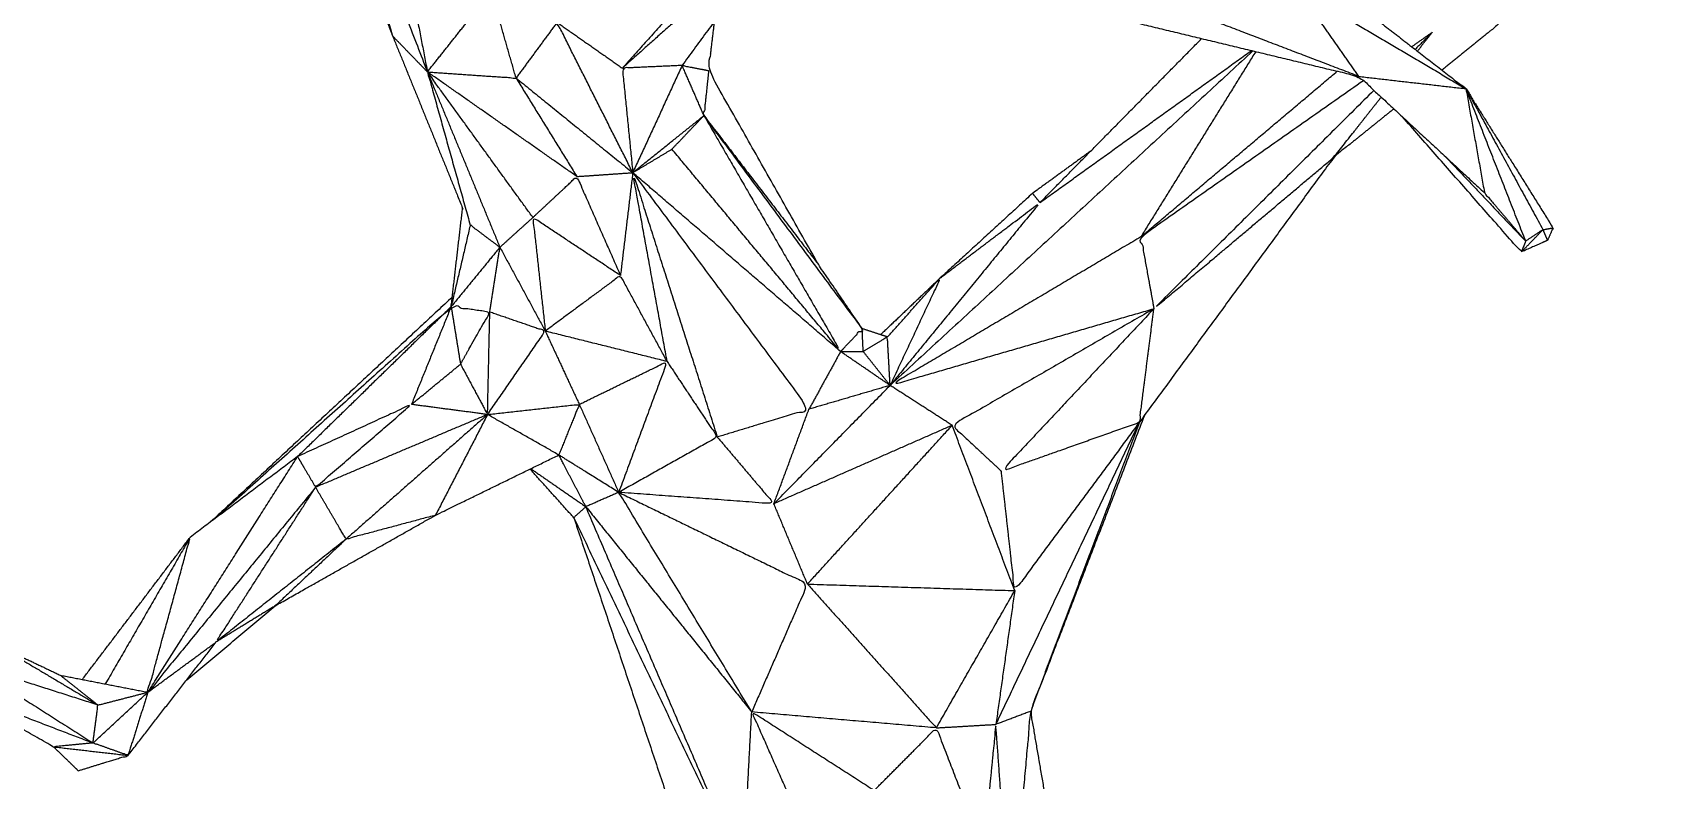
# Model space of a CAD drawing. Header units: centimetres. Extents: x 7653 to 15270, y 5751 to 14937.
# Drawn here: x 8307.7 to 8619.5, y 6568.2 to 6712.3 of the extents above; entities that cross this region are included whole.
import ezdxf

# ---------------------------------------------------------------- set-up
doc = ezdxf.new("R2010")
doc.units = ezdxf.units.CM
doc.layers.add('Make2D$Visible$Curves$Layer0', color=7, linetype='Continuous', true_color=0x000000)

msp = doc.modelspace()

# ---------------------------------------------------------------- linework, layer by layer
at = {"layer": 'Make2D$Visible$Curves$Layer0'}
for points, knots in [([(8198.99, 6840.82), (8198.86, 6840.61), (8198.72, 6840.39), (8199.17, 6838.98), (8199.61, 6837.57), (8200.6, 6837.76), (8201.6, 6837.95), (8231.9, 6828.22), (8262.2, 6818.49), (8276.06, 6815.28), (8289.92, 6812.06), (8310.6, 6806.59), (8331.29, 6801.12), (8341.04, 6793.36), (8350.78, 6785.6), (8356.24, 6773.55), (8361.7, 6761.49), (8369.4, 6736.54), (8377.1, 6711.58)], [3.862159, 3.862159, 3.862159, 4, 4, 5, 5, 6, 6, 7, 7, 8, 8, 9, 9, 10, 10, 11, 11, 12, 12, 12]), ([(8376.87, 6740.71), (8369.28, 6751.1), (8361.7, 6761.49), (8372.75, 6733.08), (8383.81, 6704.66)], [0, 0, 0, 1, 1, 2, 2, 2]), ([(8488.81, 6748.53), (8506.37, 6738.08), (8523.93, 6727.63), (8537.76, 6724.05), (8551.59, 6720.47), (8557.86, 6718.6), (8564.13, 6716.74), (8574.03, 6709.09), (8583.93, 6701.43), (8592.32, 6688.03), (8600.71, 6674.63), (8600.18, 6673.43), (8599.65, 6672.23), (8597.13, 6671.1), (8594.6, 6669.98), (8583.15, 6682.99), (8571.7, 6696)], [0, 0, 0, 1, 1, 2, 2, 3, 3, 4, 4, 5, 5, 6, 6, 7, 7, 7.662446, 7.662446, 7.662446]), ([(8383.81, 6704.66), (8380.34, 6722.68), (8376.87, 6740.71), (8386.49, 6730.42), (8396.11, 6720.14), (8389.96, 6712.4), (8383.81, 6704.66)], [0, 0, 0, 1, 1, 2, 2, 3, 3, 3]), ([(8408.79, 6714.19), (8425.32, 6721.2), (8441.84, 6728.21), (8431.61, 6716.8), (8421.37, 6705.39)], [0, 0, 0, 1, 1, 2, 2, 2]), ([(8383.81, 6704.66), (8392.35, 6704.07), (8400.89, 6703.48), (8398.5, 6711.81), (8396.11, 6720.14)], [0, 0, 0, 1, 1, 2, 2, 2]), ([(8423.38, 6685.26), (8416.09, 6699.73), (8408.79, 6714.19), (8402.45, 6717.17), (8396.11, 6720.14)], [0, 0, 0, 1, 1, 2, 2, 2]), ([(8563.28, 6703.8), (8541, 6712.31), (8518.72, 6720.83), (8535.15, 6720.65), (8551.59, 6720.47)], [0, 0, 0, 1, 1, 2, 2, 2]), ([(8563.28, 6703.8), (8557.43, 6712.13), (8551.59, 6720.47), (8567.76, 6710.95), (8583.93, 6701.43)], [1, 1, 1, 2, 2, 3, 3, 3]), ([(8374.64, 6719.55), (8375.11, 6717.52), (8375.57, 6715.5), (8376.34, 6713.54), (8377.1, 6711.58)], [0.736891, 0.736891, 0.736891, 1, 1, 2, 2, 2]), ([(8656.02, 6719.78), (8624.35, 6717.8), (8592.69, 6715.82), (8585.99, 6710.42), (8579.29, 6705.02)], [0, 0, 0, 1, 1, 1.391603, 1.391603, 1.391603]), ([(8472.45, 6653.62), (8470.02, 6654.42), (8467.59, 6655.22), (8463.37, 6661.4), (8459.15, 6667.58), (8448.58, 6686.25), (8438, 6704.91), (8438.58, 6709.69), (8439.15, 6714.46)], [0, 0, 0, 1, 1, 2, 2, 3, 3, 3.686133, 3.686133, 3.686133]), ([(8517.26, 6714.87), (8540.27, 6709.33), (8563.28, 6703.8), (8575.39, 6692.59), (8587.5, 6681.38)], [0, 0, 0, 1, 1, 2, 2, 2]), ([(8377.1, 6711.58), (8383.85, 6694.99), (8390.59, 6678.41), (8390.59, 6678.41), (8390.59, 6678.4)], [1, 1, 1, 2, 2, 2.000253, 2.000253, 2.000253]), ([(8574.58, 6708.66), (8576.01, 6710.47), (8577.45, 6712.29), (8575.79, 6710.64), (8574.14, 6709)], [-0.1508881, -0.1508881, -0.1508881, 0, 0, 0.0616832, 0.0616832, 0.0616832]), ([(8404.13, 6676.63), (8393.97, 6690.65), (8383.81, 6704.66), (8387.93, 6689.91), (8392.06, 6675.16)], [0, 0, 0, 1, 1, 2, 2, 2]), ([(8432.89, 6705.9), (8427.13, 6705.64), (8421.37, 6705.39), (8422.38, 6695.32), (8423.38, 6685.26)], [0, 0, 0, 1, 1, 2, 2, 2]), ([(8437.09, 6696.26), (8434.99, 6701.08), (8432.89, 6705.9), (8435.44, 6705.41), (8438, 6704.91)], [0, 0, 0, 1, 1, 2, 2, 2]), ([(8438, 6704.91), (8437.54, 6700.59), (8437.09, 6696.26), (8448.12, 6681.92), (8459.15, 6667.58)], [0, 0, 0, 1, 1, 2, 2, 2]), ([(8564.17, 6702.97), (8542.72, 6687.93), (8521.27, 6672.89), (8522.54, 6665.98), (8523.8, 6659.07)], [0.236368, 0.236368, 0.236368, 1, 1, 2, 2, 2]), ([(8583.93, 6701.43), (8585.71, 6691.4), (8587.5, 6681.38), (8591.47, 6676.73), (8595.44, 6672.08)], [0, 0, 0, 1, 1, 2, 2, 2]), ([(8566.18, 6701.11), (8544.99, 6680.09), (8523.8, 6659.07), (8541.14, 6673.65), (8558.47, 6688.24), (8563.03, 6694.02), (8567.59, 6699.8)], [0.209988, 0.209988, 0.209988, 1, 1, 2, 2, 2.480773, 2.480773, 2.480773]), ([(8595.44, 6672.08), (8589.68, 6686.75), (8583.93, 6701.43), (8591.35, 6687.86), (8598.77, 6674.29)], [0, 0, 0, 1, 1, 2, 2, 2]), ([(8423.38, 6685.26), (8427.15, 6687.52), (8430.92, 6689.78), (8434, 6693.02), (8437.09, 6696.26)], [0, 0, 0, 1, 1, 2, 2, 2]), ([(8437.09, 6696.26), (8450.26, 6673.53), (8463.43, 6650.81), (8447.18, 6670.29), (8430.92, 6689.78)], [0, 0, 0, 1, 1, 2, 2, 2]), ([(8463.43, 6650.81), (8465.51, 6653.01), (8467.59, 6655.22), (8452.34, 6675.74), (8437.09, 6696.26)], [0, 0, 0, 1, 1, 2, 2, 2]), ([(8570.03, 6697.55), (8564.25, 6692.9), (8558.47, 6688.24), (8539.74, 6662.72), (8521, 6637.2)], [1.662313, 1.662313, 1.662313, 2, 2, 3, 3, 3]), ([(8511.63, 6689.43), (8506.03, 6685.35), (8500.42, 6681.28), (8491.54, 6673.14), (8482.66, 6665.01), (8476.89, 6659.53), (8471.13, 6654.05)], [0.282983, 0.282983, 0.282983, 1, 1, 2, 2, 2.797404, 2.797404, 2.797404]), ([(8404.13, 6676.63), (8408.37, 6680.58), (8412.6, 6684.52), (8416.8, 6674.99), (8421, 6665.46)], [0, 0, 0, 1, 1, 2, 2, 2]), ([(8423.38, 6685.26), (8440.35, 6662.48), (8457.32, 6639.71), (8448.5, 6637.03), (8439.67, 6634.35)], [0, 0, 0, 1, 1, 2, 2, 2]), ([(8430, 6648.89), (8426.69, 6667.08), (8423.38, 6685.26), (8431.53, 6659.81), (8439.67, 6634.35)], [0, 0, 0, 1, 1, 2, 2, 2]), ([(8421, 6665.46), (8412.56, 6671.05), (8404.13, 6676.63), (8405.33, 6665.69), (8406.52, 6654.75)], [0, 0, 0, 1, 1, 2, 2, 2]), ([(8482.66, 6665.01), (8492.25, 6672.25), (8501.84, 6679.5), (8487.41, 6661.9), (8472.97, 6644.29)], [0, 0, 0, 1, 1, 2, 2, 2]), ([(8395.83, 6658.41), (8396.8, 6664.65), (8397.77, 6670.89), (8394.92, 6673.03), (8392.06, 6675.16), (8390.22, 6667.31), (8388.38, 6659.46)], [0, 0, 0, 1, 1, 2, 2, 3, 3, 3]), ([(8598.77, 6674.29), (8597.1, 6673.18), (8595.44, 6672.08), (8595.02, 6671.03), (8594.6, 6669.98), (8596.69, 6672.13), (8598.77, 6674.29), (8599.74, 6674.46), (8600.71, 6674.63)], [0, 0, 0, 1, 1, 2, 2, 3, 3, 4, 4, 4]), ([(8521.27, 6672.89), (8497.12, 6658.59), (8472.97, 6644.29), (8498.39, 6651.68), (8523.8, 6659.07)], [0, 0, 0, 1, 1, 2, 2, 2]), ([(8430, 6648.89), (8425.5, 6657.18), (8421, 6665.46), (8413.76, 6660.11), (8406.52, 6654.75)], [0, 0, 0, 1, 1, 2, 2, 2]), ([(8472.45, 6653.62), (8477.56, 6659.31), (8482.66, 6665.01), (8477.82, 6654.65), (8472.97, 6644.29)], [0, 0, 0, 1, 1, 2, 2, 2]), ([(8380.73, 6640.63), (8385.46, 6644.51), (8390.18, 6648.38), (8393.01, 6653.4), (8395.83, 6658.41), (8392.1, 6658.94), (8388.38, 6659.46), (8365.69, 6639.09), (8343, 6618.73)], [0, 0, 0, 1, 1, 2, 2, 3, 3, 3.894535, 3.894535, 3.894535]), ([(8390.18, 6648.38), (8392.79, 6643.54), (8395.39, 6638.69), (8395.61, 6648.55), (8395.83, 6658.41)], [0, 0, 0, 1, 1, 2, 2, 2]), ([(8395.39, 6638.69), (8400.95, 6646.72), (8406.52, 6654.75), (8401.17, 6656.58), (8395.83, 6658.41)], [0, 0, 0, 1, 1, 2, 2, 2]), ([(8523.8, 6659.07), (8504.36, 6647.84), (8484.92, 6636.61), (8489.66, 6632.2), (8494.4, 6627.79)], [0, 0, 0, 1, 1, 2, 2, 2]), ([(8523.8, 6659.07), (8522.4, 6648.13), (8521, 6637.2), (8507.7, 6632.49), (8494.4, 6627.79), (8509.1, 6643.43), (8523.8, 6659.07)], [0, 0, 0, 1, 1, 2, 2, 3, 3, 3]), ([(8463.43, 6650.81), (8465.6, 6650.82), (8467.78, 6650.83), (8467.68, 6653.03), (8467.59, 6655.22)], [0, 0, 0, 1, 1, 2, 2, 2]), ([(8472.97, 6644.29), (8472.71, 6648.95), (8472.45, 6653.62), (8470.11, 6652.22), (8467.78, 6650.83)], [0, 0, 0, 1, 1, 2, 2, 2]), ([(8413.07, 6640.65), (8421.53, 6644.77), (8430, 6648.89), (8425.34, 6636.3), (8420.67, 6623.7)], [0, 0, 0, 1, 1, 2, 2, 2]), ([(8430, 6648.89), (8434.83, 6641.62), (8439.67, 6634.35), (8430.17, 6629.03), (8420.67, 6623.7)], [0, 0, 0, 1, 1, 2, 2, 2]), ([(8358.78, 6630.59), (8369.76, 6635.61), (8380.73, 6640.63), (8371.49, 6632.66), (8362.26, 6624.68), (8360.52, 6627.63), (8358.78, 6630.59)], [0, 0, 0, 1, 1, 2, 2, 3, 3, 3]), ([(8395.39, 6638.69), (8404.23, 6639.67), (8413.07, 6640.65), (8411.1, 6635.78), (8409.13, 6630.9)], [0, 0, 0, 1, 1, 2, 2, 2]), ([(8403.72, 6628.26), (8409.02, 6624.6), (8414.33, 6620.94), (8411.73, 6625.92), (8409.13, 6630.9), (8402.26, 6634.8), (8395.39, 6638.69)], [0.047132, 0.047132, 0.047132, 1, 1, 2, 2, 3, 3, 3]), ([(8521, 6637.2), (8508.99, 6620.99), (8496.98, 6604.78), (8495.69, 6616.29), (8494.4, 6627.79)], [0, 0, 0, 1, 1, 2, 2, 2]), ([(8521, 6637.2), (8510.51, 6609.36), (8500.01, 6581.53), (8498.11, 6560.23), (8496.21, 6538.92)], [0, 0, 0, 1, 1, 2, 2, 2]), ([(8521.98, 6638.53), (8511, 6610.03), (8500.01, 6581.53), (8502.81, 6565.26), (8505.61, 6548.99), (8514.31, 6531.68), (8523.02, 6514.38), (8530.46, 6493.19), (8537.91, 6472)], [0.079471, 0.079471, 0.079471, 1, 1, 2, 2, 3, 3, 3.59977, 3.59977, 3.59977]), ([(8439.67, 6634.35), (8445.12, 6627.93), (8450.57, 6621.51), (8435.62, 6622.6), (8420.67, 6623.7)], [0, 0, 0, 1, 1, 2, 2, 2]), ([(8337.43, 6587.59), (8345.99, 6594.75), (8354.55, 6601.9), (8369.95, 6610.6), (8385.36, 6619.3), (8397.25, 6625.1), (8409.13, 6630.9)], [-0.450235, -0.450235, -0.450235, 0, 0, 1, 1, 2, 2, 2]), ([(8446.3, 6581.42), (8433.49, 6602.56), (8420.67, 6623.7), (8414.9, 6627.3), (8409.13, 6630.9)], [0, 0, 0, 1, 1, 2, 2, 2]), ([(8362.26, 6624.68), (8346.1, 6604.95), (8329.94, 6585.22), (8334.02, 6600.13), (8338.09, 6615.04), (8329.92, 6600.93), (8321.74, 6586.81)], [0, 0, 0, 1, 1, 2, 2, 2.994555, 2.994555, 2.994555]), ([(8368.13, 6614.69), (8355.61, 6604.79), (8343.1, 6594.89), (8352.68, 6609.78), (8362.26, 6624.68)], [0, 0, 0, 1, 1, 2, 2, 2]), ([(8385.36, 6619.3), (8376.74, 6616.99), (8368.13, 6614.69), (8365.19, 6619.68), (8362.26, 6624.68)], [0, 0, 0, 1, 1, 2, 2, 2]), ([(8420.67, 6623.7), (8438.86, 6614.87), (8457.04, 6606.04), (8451.67, 6593.73), (8446.3, 6581.42)], [0, 0, 0, 1, 1, 2, 2, 2]), ([(8316.52, 6570.1), (8314.13, 6572.41), (8311.74, 6574.71), (8301.81, 6580.35), (8291.89, 6585.99), (8267.18, 6593.43), (8242.47, 6600.86), (8242.34, 6601.74), (8242.21, 6602.61), (8242.19, 6604), (8242.18, 6605.39), (8242.63, 6606.26), (8243.08, 6607.12), (8259.02, 6604.48), (8274.97, 6601.84)], [-5, -5, -5, -4, -4, -3, -3, -2, -2, -1, -1, 0, 0, 1, 1, 2, 2, 2]), ([(8295.4, 6590.69), (8298.24, 6592.44), (8301.07, 6594.19), (8310.7, 6588.47), (8320.33, 6582.74)], [0, 0, 0, 1, 1, 2, 2, 2]), ([(8316.52, 6570.1), (8321.32, 6571.57), (8326.12, 6573.05), (8334.61, 6583.97), (8343.1, 6594.89)], [-1, -1, -1, 0, 0, 1, 1, 1]), ([(8295.4, 6590.69), (8293.64, 6588.34), (8291.89, 6585.99), (8305.62, 6580.72), (8319.36, 6575.45)], [0, 0, 0, 1, 1, 2, 2, 2]), ([(8320.33, 6582.74), (8307.87, 6586.72), (8295.4, 6590.69), (8307.38, 6583.07), (8319.36, 6575.45)], [0, 0, 0, 1, 1, 2, 2, 2]), ([(8319.36, 6575.45), (8319.84, 6579.1), (8320.33, 6582.74), (8325.14, 6583.98), (8329.94, 6585.22)], [0, 0, 0, 1, 1, 2, 2, 2]), ([(8329.94, 6585.22), (8324.65, 6580.34), (8319.36, 6575.45), (8322.74, 6574.25), (8326.12, 6573.05), (8328.03, 6579.13), (8329.94, 6585.22)], [0, 0, 0, 1, 1, 2, 2, 3, 3, 3]), ([(8469.89, 6566.29), (8458.1, 6573.85), (8446.3, 6581.42), (8451.74, 6569.13), (8457.18, 6556.84)], [0, 0, 0, 1, 1, 2, 2, 2]), ([(8469.89, 6566.29), (8475.89, 6572.32), (8481.88, 6578.35), (8486.41, 6566.62), (8490.93, 6554.89)], [0, 0, 0, 1, 1, 2, 2, 2]), ([(8496.21, 6538.92), (8494.78, 6558.97), (8493.35, 6579.02), (8492.14, 6566.96), (8490.93, 6554.89)], [0, 0, 0, 1, 1, 2, 2, 2]), ([(8319.36, 6575.45), (8315.55, 6575.08), (8311.74, 6574.71), (8318.93, 6573.88), (8326.12, 6573.05)], [0, 0, 0, 1, 1, 2, 2, 2])]:
    msp.add_open_spline(points, degree=2, knots=knots, dxfattribs=at)
for points in [[(8449.69, 6730.67), (8435.53, 6718.03), (8421.37, 6705.39)], [(8451.42, 6731.21), (8442.15, 6718.56), (8432.89, 6705.9)], [(8408.79, 6714.19), (8404.84, 6708.84), (8400.89, 6703.48)], [(8408.79, 6714.19), (8415.08, 6709.79), (8421.37, 6705.39)], [(8377.1, 6711.58), (8380.45, 6708.12), (8383.81, 6704.66)], [(8501.84, 6679.5), (8517.42, 6695.29), (8532.99, 6711.08)], [(8577.45, 6712.29), (8575.47, 6710.9), (8573.49, 6709.51)], [(8542.89, 6708.7), (8507.93, 6676.5), (8472.97, 6644.29)], [(8501.84, 6679.5), (8522.22, 6694.14), (8542.6, 6708.77)], [(8543.41, 6708.58), (8532.34, 6690.73), (8521.27, 6672.89)], [(8412.6, 6684.52), (8398.2, 6694.59), (8383.81, 6704.66)], [(8383.81, 6704.66), (8390.79, 6687.78), (8397.77, 6670.89)], [(8432.89, 6705.9), (8428.14, 6695.58), (8423.38, 6685.26)], [(8521.27, 6672.89), (8540.2, 6688.84), (8559.13, 6704.8)], [(8400.89, 6703.48), (8406.74, 6694), (8412.6, 6684.52)], [(8400.89, 6703.48), (8412.14, 6694.37), (8423.38, 6685.26)], [(8563.28, 6703.8), (8573.6, 6702.61), (8583.93, 6701.43)], [(8423.38, 6685.26), (8430.23, 6690.76), (8437.09, 6696.26)], [(8579.75, 6688.55), (8587.59, 6680.32), (8595.44, 6672.08)], [(8412.6, 6684.52), (8417.99, 6684.89), (8423.38, 6685.26)], [(8423.38, 6685.26), (8422.19, 6675.36), (8421, 6665.46)], [(8463.43, 6650.81), (8443.41, 6668.03), (8423.38, 6685.26)], [(8501.84, 6679.5), (8501.13, 6680.39), (8500.42, 6681.28)], [(8388.38, 6659.46), (8389.48, 6668.93), (8390.59, 6678.41)], [(8397.77, 6670.89), (8400.95, 6673.76), (8404.13, 6676.63)], [(8599.65, 6672.23), (8599.21, 6673.26), (8598.77, 6674.29)], [(8397.77, 6670.89), (8393.08, 6665.18), (8388.38, 6659.46)], [(8397.77, 6670.89), (8402.15, 6662.82), (8406.52, 6654.75)], [(8388.59, 6661.3), (8365.31, 6639.65), (8342.02, 6618)], [(8388.38, 6659.46), (8373.58, 6645.02), (8358.78, 6630.59)], [(8388.38, 6659.46), (8384.55, 6650.04), (8380.73, 6640.63)], [(8388.38, 6659.46), (8389.28, 6653.92), (8390.18, 6648.38)], [(8430, 6648.89), (8418.26, 6651.82), (8406.52, 6654.75)], [(8406.52, 6654.75), (8409.79, 6647.7), (8413.07, 6640.65)], [(8463.43, 6650.81), (8460.38, 6645.26), (8457.32, 6639.71)], [(8472.97, 6644.29), (8468.2, 6647.55), (8463.43, 6650.81)], [(8472.97, 6644.29), (8470.37, 6647.56), (8467.78, 6650.83)], [(8450.57, 6621.51), (8461.77, 6632.9), (8472.97, 6644.29)], [(8472.97, 6644.29), (8465.15, 6642), (8457.32, 6639.71)], [(8484.92, 6636.61), (8478.95, 6640.45), (8472.97, 6644.29)], [(8395.39, 6638.69), (8388.06, 6639.66), (8380.73, 6640.63)], [(8413.07, 6640.65), (8416.87, 6632.18), (8420.67, 6623.7)], [(8450.57, 6621.51), (8453.95, 6630.61), (8457.32, 6639.71)], [(8395.39, 6638.69), (8378.83, 6631.69), (8362.26, 6624.68)], [(8395.39, 6638.69), (8381.76, 6626.69), (8368.13, 6614.69)], [(8395.39, 6638.69), (8390.38, 6629), (8385.36, 6619.3)], [(8484.92, 6636.61), (8467.75, 6629.06), (8450.57, 6621.51)], [(8457.04, 6606.04), (8470.98, 6621.33), (8484.92, 6636.61)], [(8496.98, 6604.78), (8490.95, 6620.7), (8484.92, 6636.61)], [(8493.35, 6579.02), (8507.18, 6608.11), (8521, 6637.2)], [(8329.94, 6585.22), (8344.36, 6607.9), (8358.78, 6630.59)], [(8358.78, 6630.59), (8348.43, 6622.81), (8338.09, 6615.04)], [(8412.01, 6618.82), (8407.8, 6623.51), (8403.58, 6628.19)], [(8420.67, 6623.7), (8417.5, 6622.32), (8414.33, 6620.94)], [(8414.33, 6620.94), (8413.17, 6619.88), (8412.01, 6618.82)], [(8444.63, 6550.51), (8429.48, 6585.72), (8414.33, 6620.94)], [(8414.33, 6620.94), (8430.31, 6601.18), (8446.3, 6581.42)], [(8457.04, 6606.04), (8453.8, 6613.77), (8450.57, 6621.51)], [(8412.01, 6618.82), (8423.72, 6583.87), (8435.43, 6548.91)], [(8412.01, 6618.82), (8428.32, 6584.67), (8444.63, 6550.51)], [(8317.32, 6587.68), (8327.71, 6601.36), (8338.09, 6615.04)], [(8368.13, 6614.69), (8361.34, 6608.3), (8354.55, 6601.9)], [(8457.04, 6606.04), (8469.46, 6592.2), (8481.88, 6578.35)], [(8457.04, 6606.04), (8477.01, 6605.41), (8496.98, 6604.78)], [(8481.88, 6578.35), (8489.43, 6591.57), (8496.98, 6604.78)], [(8496.98, 6604.78), (8495.16, 6591.9), (8493.35, 6579.02)], [(8354.55, 6601.9), (8348.82, 6598.4), (8343.1, 6594.89)], [(8301.07, 6594.19), (8307.06, 6591.35), (8313.04, 6588.5)], [(8329.94, 6585.22), (8336.52, 6590.05), (8343.1, 6594.89)], [(8313.04, 6588.5), (8321.49, 6586.86), (8329.94, 6585.22)], [(8313.04, 6588.5), (8316.69, 6585.62), (8320.33, 6582.74)], [(8444.63, 6550.51), (8445.47, 6565.96), (8446.3, 6581.42)], [(8481.88, 6578.35), (8464.09, 6579.88), (8446.3, 6581.42)], [(8500.01, 6581.53), (8496.68, 6580.28), (8493.35, 6579.02)], [(8481.88, 6578.35), (8487.61, 6578.69), (8493.35, 6579.02)]]:
    msp.add_open_spline(points, degree=2, dxfattribs=at)

doc.saveas('drawing.dxf')
